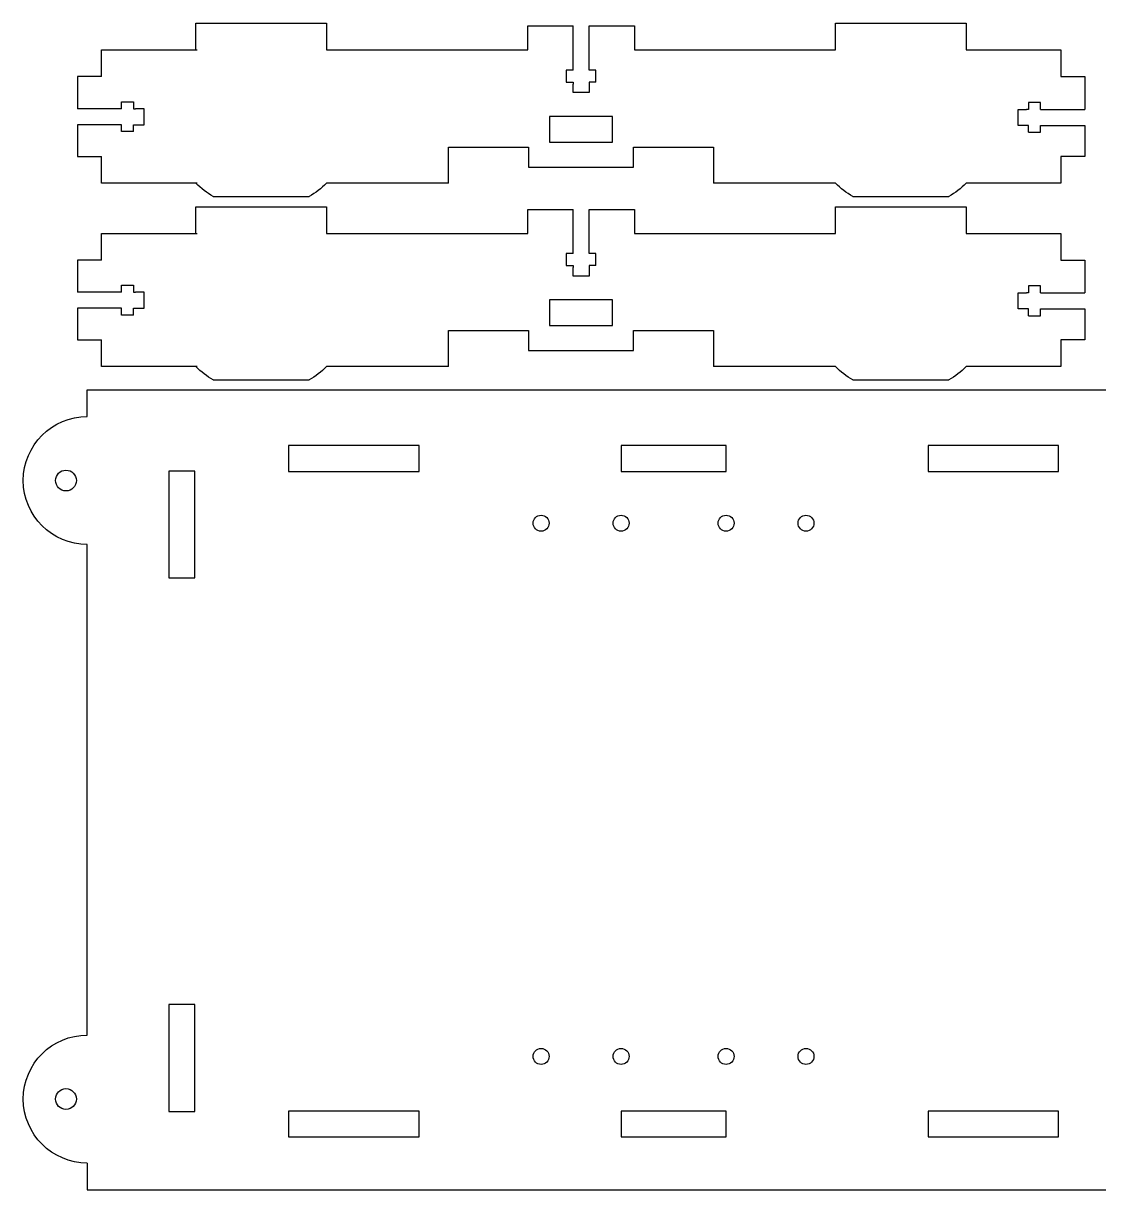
# Model space of a CAD drawing. Extents: x -214 to 193, y -36 to 183.
# Drawn here: x -214.2 to -12.4, y -35.7 to 183 of the extents above; entities that cross this region are included whole.
import ezdxf

# ---------------------------------------------------------------- set-up
doc = ezdxf.new("R2010")
doc.units = 0
doc.layers.add('LAYER_1', color=7, linetype='CONTINUOUS')

msp = doc.modelspace()

# ---------------------------------------------------------------- linework, layer by layer
at = {"layer": 'LAYER_1'}
for centre, major_axis in [((-206.1702, 97.2812), (0, 1.95)), ((-117.0202, 89.2812), (0, 1.5)), ((-102.0203, 89.2812), (0, 1.5)), ((-82.3202, 89.2812), (0, 1.5)), ((-67.3203, 89.2812), (0, 1.5)), ((-117.0202, -10.7189), (0, 1.5)), ((-102.0202, -10.7188), (0, 1.5)), ((-82.3202, -10.7189), (0, 1.5)), ((-67.3202, -10.7188), (0, 1.5)), ((-206.1702, -18.7188), (0, 1.95))]:
    msp.add_ellipse(centre, major_axis=major_axis, ratio=1, dxfattribs=at)
for points, knots in [([(-181.7734, 178.0268), (-181.7734, 178.0268), (-181.7734, 183.0266), (-181.7734, 183.0266), (-181.7734, 183.0266), (-181.7734, 183.0266), (-157.28, 183.0266), (-157.28, 183.0266), (-157.28, 183.0266), (-157.28, 183.0266), (-157.28, 178.0268), (-157.28, 178.0268)], [0, 0, 0, 0, 0.25, 0.25, 0.25, 0.25, 0.5, 0.5, 0.5, 0.5, 1, 1, 1, 1]), ([(-169.6839, 183.0266), (-169.6316, 183.027), (-169.5792, 183.0273), (-169.5267, 183.0273), (-169.5267, 183.0273), (-169.474, 183.0273), (-169.4214, 183.027), (-169.3689, 183.0266)], [0, 0, 0, 0, 0.33333333, 0.33333333, 0.33333333, 0.33333333, 1, 1, 1, 1]), ([(-119.5267, 178.0269), (-119.5267, 178.0269), (-119.5267, 182.5273), (-119.5267, 182.5273), (-119.5267, 182.5273), (-119.5267, 182.5273), (-111.0266, 182.5273), (-111.0266, 182.5273)], [0, 0, 0, 0, 0.33333333, 0.33333333, 0.33333333, 0.33333333, 1, 1, 1, 1]), ([(-108.0267, 182.5273), (-108.0267, 182.5273), (-99.5268, 182.5273), (-99.5268, 182.5273), (-99.5268, 182.5273), (-99.5268, 182.5273), (-99.5268, 178.0268), (-99.5268, 178.0268)], [0, 0, 0, 0, 0.33333333, 0.33333333, 0.33333333, 0.33333333, 1, 1, 1, 1]), ([(-61.7737, 178.0268), (-61.7737, 178.0268), (-61.7738, 183.0266), (-61.7738, 183.0266), (-61.7738, 183.0266), (-61.7738, 183.0266), (-37.2801, 183.0266), (-37.2801, 183.0266), (-37.2801, 183.0266), (-37.2801, 183.0266), (-37.2801, 178.0268), (-37.2801, 178.0268)], [0, 0, 0, 0, 0.25, 0.25, 0.25, 0.25, 0.5, 0.5, 0.5, 0.5, 1, 1, 1, 1]), ([(-49.6838, 183.0266), (-49.6316, 183.027), (-49.5793, 183.0273), (-49.5269, 183.0273), (-49.5269, 183.0273), (-49.4742, 183.0273), (-49.4216, 183.027), (-49.369, 183.0266)], [0, 0, 0, 0, 0.33333333, 0.33333333, 0.33333333, 0.33333333, 1, 1, 1, 1]), ([(-199.5264, 173.0273), (-199.5264, 173.0273), (-199.5264, 178.0268), (-199.5264, 178.0268), (-199.5264, 178.0268), (-199.5264, 178.0268), (-181.5267, 178.0268), (-181.5267, 178.0268)], [0, 0, 0, 0, 0.33333333, 0.33333333, 0.33333333, 0.33333333, 1, 1, 1, 1]), ([(-37.2793, 178.0268), (-37.2793, 178.0268), (-19.5263, 178.0268), (-19.5263, 178.0268), (-19.5263, 178.0268), (-19.5263, 178.0268), (-19.5263, 173.0273), (-19.5263, 173.0273)], [0, 0, 0, 0, 0.33333333, 0.33333333, 0.33333333, 0.33333333, 1, 1, 1, 1]), ([(-199.5264, 173.0273), (-199.5264, 173.0273), (-204.0267, 173.0273), (-204.0267, 173.0273), (-204.0267, 173.0273), (-204.0267, 173.0273), (-204.0267, 167.0135), (-204.0267, 167.0135)], [0, 0, 0, 0, 0.33333333, 0.33333333, 0.33333333, 0.33333333, 1, 1, 1, 1]), ([(-19.5263, 173.0273), (-19.5263, 173.0273), (-15.0263, 173.0273), (-15.0263, 173.0273), (-15.0263, 173.0273), (-15.0263, 173.0273), (-15.0263, 166.8883), (-15.0263, 166.8883)], [0, 0, 0, 0, 0.33333333, 0.33333333, 0.33333333, 0.33333333, 1, 1, 1, 1]), ([(-112.3266, 171.9771), (-112.3266, 171.9771), (-111.0266, 171.9771), (-111.0266, 171.9771), (-111.0266, 171.9771), (-111.0266, 171.9771), (-111.0266, 171.6273), (-111.0266, 171.6273)], [0, 0, 0, 0, 0.33333333, 0.33333333, 0.33333333, 0.33333333, 1, 1, 1, 1]), ([(-106.7267, 171.9771), (-106.7267, 171.9771), (-108.0267, 171.9771), (-108.0267, 171.9771), (-108.0267, 171.9771), (-108.0267, 171.9771), (-108.0267, 171.6273), (-108.0267, 171.6273)], [0, 0, 0, 0, 0.33333333, 0.33333333, 0.33333333, 0.33333333, 1, 1, 1, 1]), ([(-193.4765, 168.3135), (-193.4765, 168.3135), (-193.4765, 167.0135), (-193.4765, 167.0135), (-193.4765, 167.0135), (-193.4765, 167.0135), (-193.1267, 167.0135), (-193.1267, 167.0135)], [0, 0, 0, 0, 0.33333333, 0.33333333, 0.33333333, 0.33333333, 1, 1, 1, 1]), ([(-25.5765, 168.1883), (-25.5765, 168.1883), (-25.5765, 166.8883), (-25.5765, 166.8883), (-25.5765, 166.8883), (-25.5765, 166.8883), (-25.9263, 166.8883), (-25.9263, 166.8883)], [0, 0, 0, 0, 0.33333333, 0.33333333, 0.33333333, 0.33333333, 1, 1, 1, 1]), ([(-115.4267, 165.5774), (-115.4267, 165.5774), (-103.6267, 165.5774), (-103.6267, 165.5774), (-103.6267, 165.5774), (-103.6267, 165.5774), (-103.6267, 160.7274), (-103.6267, 160.7274), (-103.6267, 160.7274), (-103.6267, 160.7274), (-115.4267, 160.7274), (-115.4267, 160.7274), (-115.4267, 160.7274), (-115.4267, 160.7274), (-115.4267, 165.5774), (-115.4267, 165.5774)], [0, 0, 0, 0, 0.2, 0.2, 0.2, 0.2, 0.4, 0.4, 0.4, 0.4, 0.6, 0.6, 0.6, 0.6, 1, 1, 1, 1]), ([(-204.0267, 164.0136), (-204.0267, 164.0136), (-204.0267, 158.0274), (-204.0267, 158.0274), (-204.0267, 158.0274), (-204.0267, 158.0274), (-199.5264, 158.0274), (-199.5264, 158.0274)], [0, 0, 0, 0, 0.33333333, 0.33333333, 0.33333333, 0.33333333, 1, 1, 1, 1]), ([(-193.4765, 162.7136), (-193.4765, 162.7136), (-193.4765, 164.0136), (-193.4765, 164.0136), (-193.4765, 164.0136), (-193.4765, 164.0136), (-193.1267, 164.0136), (-193.1267, 164.0136)], [0, 0, 0, 0, 0.33333333, 0.33333333, 0.33333333, 0.33333333, 1, 1, 1, 1]), ([(-25.5765, 162.5884), (-25.5765, 162.5884), (-25.5765, 163.8884), (-25.5765, 163.8884), (-25.5765, 163.8884), (-25.5765, 163.8884), (-25.9263, 163.8884), (-25.9263, 163.8884)], [0, 0, 0, 0, 0.33333333, 0.33333333, 0.33333333, 0.33333333, 1, 1, 1, 1]), ([(-15.0263, 163.8884), (-15.0263, 163.8884), (-15.0263, 158.0274), (-15.0263, 158.0274), (-15.0263, 158.0274), (-15.0263, 158.0274), (-19.5263, 158.0274), (-19.5263, 158.0274)], [0, 0, 0, 0, 0.33333333, 0.33333333, 0.33333333, 0.33333333, 1, 1, 1, 1]), ([(-181.5267, 153.0274), (-181.5267, 153.0274), (-199.5264, 153.0274), (-199.5264, 153.0274), (-199.5264, 153.0274), (-199.5264, 153.0274), (-199.5264, 158.0274), (-199.5264, 158.0274)], [0, 0, 0, 0, 0.33333333, 0.33333333, 0.33333333, 0.33333333, 1, 1, 1, 1]), ([(-19.5263, 158.0274), (-19.5263, 158.0274), (-19.5263, 153.0274), (-19.5263, 153.0274), (-19.5263, 153.0274), (-19.5263, 153.0274), (-37.2793, 153.0274), (-37.2793, 153.0274)], [0, 0, 0, 0, 0.33333333, 0.33333333, 0.33333333, 0.33333333, 1, 1, 1, 1]), ([(-181.7734, 143.6354), (-181.7734, 143.6354), (-181.7734, 148.6352), (-181.7734, 148.6352), (-181.7734, 148.6352), (-181.7734, 148.6352), (-157.28, 148.6352), (-157.28, 148.6352), (-157.28, 148.6352), (-157.28, 148.6352), (-157.28, 143.6354), (-157.28, 143.6354)], [0, 0, 0, 0, 0.25, 0.25, 0.25, 0.25, 0.5, 0.5, 0.5, 0.5, 1, 1, 1, 1]), ([(-169.6839, 148.6352), (-169.6316, 148.6356), (-169.5792, 148.6359), (-169.5267, 148.6359), (-169.5267, 148.6359), (-169.474, 148.6359), (-169.4214, 148.6356), (-169.3689, 148.6352)], [0, 0, 0, 0, 0.33333333, 0.33333333, 0.33333333, 0.33333333, 1, 1, 1, 1]), ([(-119.5267, 143.6355), (-119.5267, 143.6355), (-119.5267, 148.1359), (-119.5267, 148.1359), (-119.5267, 148.1359), (-119.5267, 148.1359), (-111.0266, 148.1359), (-111.0266, 148.1359)], [0, 0, 0, 0, 0.33333333, 0.33333333, 0.33333333, 0.33333333, 1, 1, 1, 1]), ([(-108.0267, 148.1359), (-108.0267, 148.1359), (-99.5268, 148.1359), (-99.5268, 148.1359), (-99.5268, 148.1359), (-99.5268, 148.1359), (-99.5268, 143.6354), (-99.5268, 143.6354)], [0, 0, 0, 0, 0.33333333, 0.33333333, 0.33333333, 0.33333333, 1, 1, 1, 1]), ([(-61.7737, 143.6354), (-61.7737, 143.6354), (-61.7738, 148.6352), (-61.7738, 148.6352), (-61.7738, 148.6352), (-61.7738, 148.6352), (-37.2801, 148.6352), (-37.2801, 148.6352), (-37.2801, 148.6352), (-37.2801, 148.6352), (-37.2801, 143.6354), (-37.2801, 143.6354)], [0, 0, 0, 0, 0.25, 0.25, 0.25, 0.25, 0.5, 0.5, 0.5, 0.5, 1, 1, 1, 1]), ([(-49.6838, 148.6352), (-49.6316, 148.6356), (-49.5793, 148.6359), (-49.5269, 148.6359), (-49.5269, 148.6359), (-49.4742, 148.6359), (-49.4216, 148.6356), (-49.369, 148.6352)], [0, 0, 0, 0, 0.33333333, 0.33333333, 0.33333333, 0.33333333, 1, 1, 1, 1]), ([(-199.5264, 138.6359), (-199.5264, 138.6359), (-199.5264, 143.6354), (-199.5264, 143.6354), (-199.5264, 143.6354), (-199.5264, 143.6354), (-181.5267, 143.6354), (-181.5267, 143.6354)], [0, 0, 0, 0, 0.33333333, 0.33333333, 0.33333333, 0.33333333, 1, 1, 1, 1]), ([(-37.2793, 143.6354), (-37.2793, 143.6354), (-19.5263, 143.6354), (-19.5263, 143.6354), (-19.5263, 143.6354), (-19.5263, 143.6354), (-19.5263, 138.6359), (-19.5263, 138.6359)], [0, 0, 0, 0, 0.33333333, 0.33333333, 0.33333333, 0.33333333, 1, 1, 1, 1]), ([(-199.5264, 138.6359), (-199.5264, 138.6359), (-204.0267, 138.6359), (-204.0267, 138.6359), (-204.0267, 138.6359), (-204.0267, 138.6359), (-204.0267, 132.6221), (-204.0267, 132.6221)], [0, 0, 0, 0, 0.33333333, 0.33333333, 0.33333333, 0.33333333, 1, 1, 1, 1]), ([(-19.5263, 138.6359), (-19.5263, 138.6359), (-15.0263, 138.6359), (-15.0263, 138.6359), (-15.0263, 138.6359), (-15.0263, 138.6359), (-15.0263, 132.4969), (-15.0263, 132.4969)], [0, 0, 0, 0, 0.33333333, 0.33333333, 0.33333333, 0.33333333, 1, 1, 1, 1]), ([(-112.3266, 137.5857), (-112.3266, 137.5857), (-111.0266, 137.5857), (-111.0266, 137.5857), (-111.0266, 137.5857), (-111.0266, 137.5857), (-111.0266, 137.2359), (-111.0266, 137.2359)], [0, 0, 0, 0, 0.33333333, 0.33333333, 0.33333333, 0.33333333, 1, 1, 1, 1]), ([(-106.7267, 137.5857), (-106.7267, 137.5857), (-108.0267, 137.5857), (-108.0267, 137.5857), (-108.0267, 137.5857), (-108.0267, 137.5857), (-108.0267, 137.2359), (-108.0267, 137.2359)], [0, 0, 0, 0, 0.33333333, 0.33333333, 0.33333333, 0.33333333, 1, 1, 1, 1]), ([(-193.4765, 133.9221), (-193.4765, 133.9221), (-193.4765, 132.6221), (-193.4765, 132.6221), (-193.4765, 132.6221), (-193.4765, 132.6221), (-193.1267, 132.6221), (-193.1267, 132.6221)], [0, 0, 0, 0, 0.33333333, 0.33333333, 0.33333333, 0.33333333, 1, 1, 1, 1]), ([(-25.5765, 133.7969), (-25.5765, 133.7969), (-25.5765, 132.4969), (-25.5765, 132.4969), (-25.5765, 132.4969), (-25.5765, 132.4969), (-25.9263, 132.4969), (-25.9263, 132.4969)], [0, 0, 0, 0, 0.33333333, 0.33333333, 0.33333333, 0.33333333, 1, 1, 1, 1]), ([(-204.0267, 129.6222), (-204.0267, 129.6222), (-204.0267, 123.636), (-204.0267, 123.636), (-204.0267, 123.636), (-204.0267, 123.636), (-199.5264, 123.636), (-199.5264, 123.636)], [0, 0, 0, 0, 0.33333333, 0.33333333, 0.33333333, 0.33333333, 1, 1, 1, 1]), ([(-193.4765, 128.3222), (-193.4765, 128.3222), (-193.4765, 129.6222), (-193.4765, 129.6222), (-193.4765, 129.6222), (-193.4765, 129.6222), (-193.1267, 129.6222), (-193.1267, 129.6222)], [0, 0, 0, 0, 0.33333333, 0.33333333, 0.33333333, 0.33333333, 1, 1, 1, 1]), ([(-115.4267, 131.186), (-115.4267, 131.186), (-103.6267, 131.186), (-103.6267, 131.186), (-103.6267, 131.186), (-103.6267, 131.186), (-103.6267, 126.336), (-103.6267, 126.336), (-103.6267, 126.336), (-103.6267, 126.336), (-115.4267, 126.336), (-115.4267, 126.336), (-115.4267, 126.336), (-115.4267, 126.336), (-115.4267, 131.186), (-115.4267, 131.186)], [0, 0, 0, 0, 0.2, 0.2, 0.2, 0.2, 0.4, 0.4, 0.4, 0.4, 0.6, 0.6, 0.6, 0.6, 1, 1, 1, 1]), ([(-25.5765, 128.197), (-25.5765, 128.197), (-25.5765, 129.497), (-25.5765, 129.497), (-25.5765, 129.497), (-25.5765, 129.497), (-25.9263, 129.497), (-25.9263, 129.497)], [0, 0, 0, 0, 0.33333333, 0.33333333, 0.33333333, 0.33333333, 1, 1, 1, 1]), ([(-15.0263, 129.497), (-15.0263, 129.497), (-15.0263, 123.636), (-15.0263, 123.636), (-15.0263, 123.636), (-15.0263, 123.636), (-19.5263, 123.636), (-19.5263, 123.636)], [0, 0, 0, 0, 0.33333333, 0.33333333, 0.33333333, 0.33333333, 1, 1, 1, 1]), ([(-181.5267, 118.636), (-181.5267, 118.636), (-199.5264, 118.636), (-199.5264, 118.636), (-199.5264, 118.636), (-199.5264, 118.636), (-199.5264, 123.636), (-199.5264, 123.636)], [0, 0, 0, 0, 0.33333333, 0.33333333, 0.33333333, 0.33333333, 1, 1, 1, 1]), ([(-19.5263, 123.636), (-19.5263, 123.636), (-19.5263, 118.636), (-19.5263, 118.636), (-19.5263, 118.636), (-19.5263, 118.636), (-37.2793, 118.636), (-37.2793, 118.636)], [0, 0, 0, 0, 0.33333333, 0.33333333, 0.33333333, 0.33333333, 1, 1, 1, 1]), ([(-202.1702, 109.2812), (-202.1702, 109.2812), (-202.1702, 114.2812), (-202.1702, 114.2812), (-202.1702, 114.2812), (-202.1702, 114.2812), (-125.0202, 114.2813), (-125.0202, 114.2813)], [0, 0, 0, 0, 0.33333333, 0.33333333, 0.33333333, 0.33333333, 1, 1, 1, 1]), ([(-59.3202, 114.2813), (-59.3202, 114.2813), (17.8298, 114.2813), (17.8298, 114.2813), (17.8298, 114.2813), (17.8298, 114.2813), (17.8298, 109.2811), (17.8298, 109.2811)], [0, 0, 0, 0, 0.33333333, 0.33333333, 0.33333333, 0.33333333, 1, 1, 1, 1]), ([(-202.1702, 85.2812), (-208.7966, 85.2812), (-214.1702, 90.6548), (-214.1702, 97.2812), (-214.1702, 97.2812), (-214.1702, 103.9076), (-208.7966, 109.2812), (-202.1702, 109.2812)], [0, 0, 0, 0, 0.33333333, 0.33333333, 0.33333333, 0.33333333, 1, 1, 1, 1]), ([(-164.4169, 103.8427), (-164.4169, 103.8427), (-139.9235, 103.8427), (-139.9235, 103.8427), (-139.9235, 103.8427), (-139.9235, 103.8427), (-139.9235, 98.9927), (-139.9235, 98.9927), (-139.9235, 98.9927), (-139.9235, 98.9927), (-164.4169, 98.9927), (-164.4169, 98.9927), (-164.4169, 98.9927), (-164.4169, 98.9927), (-164.4169, 103.8427), (-164.4169, 103.8427)], [0, 0, 0, 0, 0.2, 0.2, 0.2, 0.2, 0.4, 0.4, 0.4, 0.4, 0.6, 0.6, 0.6, 0.6, 1, 1, 1, 1]), ([(-102.0202, 103.8427), (-102.0202, 103.8427), (-82.3202, 103.8427), (-82.3202, 103.8427), (-82.3202, 103.8427), (-82.3202, 103.8427), (-82.3202, 98.9927), (-82.3202, 98.9927), (-82.3202, 98.9927), (-82.3202, 98.9927), (-102.0202, 98.9927), (-102.0202, 98.9927), (-102.0202, 98.9927), (-102.0202, 98.9927), (-102.0202, 103.8427), (-102.0202, 103.8427)], [0, 0, 0, 0, 0.2, 0.2, 0.2, 0.2, 0.4, 0.4, 0.4, 0.4, 0.6, 0.6, 0.6, 0.6, 1, 1, 1, 1]), ([(-44.4172, 103.8427), (-44.4172, 103.8427), (-19.9235, 103.8427), (-19.9235, 103.8427), (-19.9235, 103.8427), (-19.9235, 103.8427), (-19.9235, 98.9927), (-19.9235, 98.9927), (-19.9235, 98.9927), (-19.9235, 98.9927), (-44.4172, 98.9927), (-44.4172, 98.9927), (-44.4172, 98.9927), (-44.4172, 98.9927), (-44.4172, 103.8427), (-44.4172, 103.8427)], [0, 0, 0, 0, 0.2, 0.2, 0.2, 0.2, 0.4, 0.4, 0.4, 0.4, 0.6, 0.6, 0.6, 0.6, 1, 1, 1, 1]), ([(-186.8451, 99.0427), (-186.8451, 99.0427), (-181.9951, 99.0427), (-181.9951, 99.0427), (-181.9951, 99.0427), (-181.9951, 99.0427), (-181.9951, 79.0047), (-181.9951, 79.0047), (-181.9951, 79.0047), (-181.9951, 79.0047), (-186.8451, 79.0047), (-186.8451, 79.0047), (-186.8451, 79.0047), (-186.8451, 79.0047), (-186.8451, 99.0427), (-186.8451, 99.0427)], [0, 0, 0, 0, 0.2, 0.2, 0.2, 0.2, 0.4, 0.4, 0.4, 0.4, 0.6, 0.6, 0.6, 0.6, 1, 1, 1, 1]), ([(-186.8451, -0.9953), (-186.8451, -0.9953), (-181.9951, -0.9953), (-181.9951, -0.9953), (-181.9951, -0.9953), (-181.9951, -0.9953), (-181.9951, -21.0333), (-181.9951, -21.0333), (-181.9951, -21.0333), (-181.9951, -21.0333), (-186.8451, -21.0333), (-186.8451, -21.0333), (-186.8451, -21.0333), (-186.8451, -21.0333), (-186.8451, -0.9953), (-186.8451, -0.9953)], [0, 0, 0, 0, 0.2, 0.2, 0.2, 0.2, 0.4, 0.4, 0.4, 0.4, 0.6, 0.6, 0.6, 0.6, 1, 1, 1, 1]), ([(-202.1702, -30.7188), (-208.7965, -30.7188), (-214.1702, -25.3451), (-214.1702, -18.7188), (-214.1702, -18.7188), (-214.1702, -12.0925), (-208.7965, -6.7188), (-202.1702, -6.7188)], [0, 0, 0, 0, 0.33333333, 0.33333333, 0.33333333, 0.33333333, 1, 1, 1, 1]), ([(-164.4169, -20.9833), (-164.4169, -20.9833), (-139.9235, -20.9833), (-139.9235, -20.9833), (-139.9235, -20.9833), (-139.9235, -20.9833), (-139.9235, -25.8333), (-139.9235, -25.8333), (-139.9235, -25.8333), (-139.9235, -25.8333), (-164.4169, -25.8333), (-164.4169, -25.8333), (-164.4169, -25.8333), (-164.4169, -25.8333), (-164.4169, -20.9833), (-164.4169, -20.9833)], [0, 0, 0, 0, 0.2, 0.2, 0.2, 0.2, 0.4, 0.4, 0.4, 0.4, 0.6, 0.6, 0.6, 0.6, 1, 1, 1, 1]), ([(-102.0203, -20.9833), (-102.0203, -20.9833), (-82.3202, -20.9833), (-82.3202, -20.9833), (-82.3202, -20.9833), (-82.3202, -20.9833), (-82.3202, -25.8333), (-82.3202, -25.8333), (-82.3202, -25.8333), (-82.3202, -25.8333), (-102.0203, -25.8333), (-102.0203, -25.8333), (-102.0203, -25.8333), (-102.0203, -25.8333), (-102.0203, -20.9833), (-102.0203, -20.9833)], [0, 0, 0, 0, 0.2, 0.2, 0.2, 0.2, 0.4, 0.4, 0.4, 0.4, 0.6, 0.6, 0.6, 0.6, 1, 1, 1, 1]), ([(-44.4172, -20.9833), (-44.4172, -20.9833), (-19.9235, -20.9833), (-19.9235, -20.9833), (-19.9235, -20.9833), (-19.9235, -20.9833), (-19.9235, -25.8333), (-19.9235, -25.8333), (-19.9235, -25.8333), (-19.9235, -25.8333), (-44.4172, -25.8333), (-44.4172, -25.8333), (-44.4172, -25.8333), (-44.4172, -25.8333), (-44.4172, -20.9833), (-44.4172, -20.9833)], [0, 0, 0, 0, 0.2, 0.2, 0.2, 0.2, 0.4, 0.4, 0.4, 0.4, 0.6, 0.6, 0.6, 0.6, 1, 1, 1, 1]), ([(-202.1702, -30.7188), (-202.1702, -30.7188), (-202.1702, -35.7188), (-202.1702, -35.7188), (-202.1702, -35.7188), (-202.1702, -35.7188), (-125.0202, -35.7188), (-125.0202, -35.7188)], [0, 0, 0, 0, 0.33333333, 0.33333333, 0.33333333, 0.33333333, 1, 1, 1, 1]), ([(-59.3202, -35.7188), (-59.3202, -35.7188), (17.8298, -35.7188), (17.8298, -35.7188), (17.8298, -35.7188), (17.8298, -35.7188), (17.8298, -30.7188), (17.8298, -30.7188)], [0, 0, 0, 0, 0.33333333, 0.33333333, 0.33333333, 0.33333333, 1, 1, 1, 1])]:
    msp.add_open_spline(points, degree=3, knots=knots, dxfattribs=at)
for points in [[(-111.0266, 177.7273), (-111.0266, 177.7273), (-111.0266, 182.5273), (-111.0266, 182.5273)], [(-108.0267, 177.7273), (-108.0267, 177.7273), (-108.0267, 182.5273), (-108.0267, 182.5273)], [(-157.28, 178.0268), (-157.28, 178.0268), (-119.5267, 178.0268), (-119.5267, 178.0268)], [(-111.0266, 174.2273), (-111.0266, 174.2273), (-111.0266, 177.7273), (-111.0266, 177.7273)], [(-108.0267, 174.2273), (-108.0267, 174.2273), (-108.0267, 177.7273), (-108.0267, 177.7273)], [(-99.5268, 178.0268), (-99.5268, 178.0268), (-61.7737, 178.0268), (-61.7737, 178.0268)], [(-111.0266, 174.2273), (-111.0266, 174.2273), (-112.3266, 174.2273), (-112.3266, 174.2273)], [(-112.3266, 174.2273), (-112.3266, 174.2273), (-112.3266, 171.9771), (-112.3266, 171.9771)], [(-106.7267, 174.2273), (-106.7267, 174.2273), (-108.0267, 174.2273), (-108.0267, 174.2273)], [(-106.7267, 171.9771), (-106.7267, 171.9771), (-106.7267, 174.2273), (-106.7267, 174.2273)], [(-111.0266, 170.0273), (-111.0266, 170.0273), (-111.0266, 171.6273), (-111.0266, 171.6273)], [(-108.0267, 171.6273), (-108.0267, 171.6273), (-108.0267, 170.0273), (-108.0267, 170.0273)], [(-108.0267, 170.0273), (-108.0267, 170.0273), (-111.0266, 170.0273), (-111.0266, 170.0273)], [(-199.2267, 167.0135), (-199.2267, 167.0135), (-204.0267, 167.0135), (-204.0267, 167.0135)], [(-195.7267, 167.0135), (-195.7267, 167.0135), (-199.2267, 167.0135), (-199.2267, 167.0135)], [(-195.7267, 167.0135), (-195.7267, 167.0135), (-195.7267, 168.3135), (-195.7267, 168.3135)], [(-195.7267, 168.3135), (-195.7267, 168.3135), (-193.4765, 168.3135), (-193.4765, 168.3135)], [(-191.5267, 167.0135), (-191.5267, 167.0135), (-193.1267, 167.0135), (-193.1267, 167.0135)], [(-191.5267, 164.0136), (-191.5267, 164.0136), (-191.5267, 167.0135), (-191.5267, 167.0135)], [(-27.5263, 163.8884), (-27.5263, 163.8884), (-27.5263, 166.8883), (-27.5263, 166.8883)], [(-27.5263, 166.8883), (-27.5263, 166.8883), (-25.9263, 166.8883), (-25.9263, 166.8883)], [(-23.3263, 168.1883), (-23.3263, 168.1883), (-25.5765, 168.1883), (-25.5765, 168.1883)], [(-23.3263, 166.8883), (-23.3263, 166.8883), (-23.3263, 168.1883), (-23.3263, 168.1883)], [(-23.3263, 166.8883), (-23.3263, 166.8883), (-19.8263, 166.8883), (-19.8263, 166.8883)], [(-19.8263, 166.8883), (-19.8263, 166.8883), (-15.0263, 166.8883), (-15.0263, 166.8883)], [(-199.2267, 164.0136), (-199.2267, 164.0136), (-204.0267, 164.0136), (-204.0267, 164.0136)], [(-195.7267, 164.0136), (-195.7267, 164.0136), (-199.2267, 164.0136), (-199.2267, 164.0136)], [(-195.7267, 162.7136), (-195.7267, 162.7136), (-195.7267, 164.0136), (-195.7267, 164.0136)], [(-193.4765, 162.7136), (-193.4765, 162.7136), (-195.7267, 162.7136), (-195.7267, 162.7136)], [(-193.1267, 164.0136), (-193.1267, 164.0136), (-191.5267, 164.0136), (-191.5267, 164.0136)], [(-25.9263, 163.8884), (-25.9263, 163.8884), (-27.5263, 163.8884), (-27.5263, 163.8884)], [(-25.5765, 162.5884), (-25.5765, 162.5884), (-23.3263, 162.5884), (-23.3263, 162.5884)], [(-23.3263, 162.5884), (-23.3263, 162.5884), (-23.3263, 163.8884), (-23.3263, 163.8884)], [(-23.3263, 163.8884), (-23.3263, 163.8884), (-19.8263, 163.8884), (-19.8263, 163.8884)], [(-19.8263, 163.8884), (-19.8263, 163.8884), (-15.0263, 163.8884), (-15.0263, 163.8884)], [(-134.3767, 153.0274), (-134.3767, 153.0274), (-134.3767, 159.7777), (-134.3767, 159.7777)], [(-134.3767, 159.7777), (-134.3767, 159.7777), (-119.3768, 159.7777), (-119.3768, 159.7777)], [(-119.3767, 159.7777), (-119.3767, 159.7777), (-119.3767, 156.0277), (-119.3767, 156.0277)], [(-99.6767, 156.0277), (-99.6767, 156.0277), (-99.6767, 159.7777), (-99.6767, 159.7777)], [(-99.6767, 159.7777), (-99.6767, 159.7777), (-84.6768, 159.7777), (-84.6768, 159.7777)], [(-84.6767, 159.7777), (-84.6767, 159.7777), (-84.6767, 153.0274), (-84.6767, 153.0274)], [(-119.3768, 156.0277), (-119.3768, 156.0277), (-99.6767, 156.0277), (-99.6767, 156.0277)], [(-178.5447, 150.5277), (-179.7174, 151.2343), (-180.8005, 152.0746), (-181.7729, 153.0274)], [(-157.2803, 153.0274), (-158.2527, 152.0746), (-159.3358, 151.2342), (-160.5085, 150.5276)], [(-134.3767, 153.0274), (-147.5871, 153.0274), (-157.2803, 153.0274), (-157.2803, 153.0274)], [(-61.7731, 153.0274), (-61.7731, 153.0274), (-71.4663, 153.0274), (-84.6767, 153.0274)], [(-58.545, 150.5277), (-59.7176, 151.2343), (-60.8007, 152.0746), (-61.7731, 153.0274)], [(-37.281, 153.0274), (-38.2534, 152.0746), (-39.3366, 151.2343), (-40.5092, 150.5277)], [(-178.5448, 150.5277), (-178.5448, 150.5277), (-160.5085, 150.5277), (-160.5085, 150.5277)], [(-58.5451, 150.5277), (-58.5451, 150.5277), (-40.5092, 150.5277), (-40.5092, 150.5277)], [(-111.0266, 143.3359), (-111.0266, 143.3359), (-111.0266, 148.1359), (-111.0266, 148.1359)], [(-108.0267, 143.3359), (-108.0267, 143.3359), (-108.0267, 148.1359), (-108.0267, 148.1359)], [(-157.28, 143.6354), (-157.28, 143.6354), (-119.5267, 143.6354), (-119.5267, 143.6354)], [(-111.0266, 139.8359), (-111.0266, 139.8359), (-111.0266, 143.3359), (-111.0266, 143.3359)], [(-108.0267, 139.8359), (-108.0267, 139.8359), (-108.0267, 143.3359), (-108.0267, 143.3359)], [(-99.5268, 143.6354), (-99.5268, 143.6354), (-61.7737, 143.6354), (-61.7737, 143.6354)], [(-111.0266, 139.8359), (-111.0266, 139.8359), (-112.3266, 139.8359), (-112.3266, 139.8359)], [(-112.3266, 139.8359), (-112.3266, 139.8359), (-112.3266, 137.5857), (-112.3266, 137.5857)], [(-106.7267, 139.8359), (-106.7267, 139.8359), (-108.0267, 139.8359), (-108.0267, 139.8359)], [(-106.7267, 137.5857), (-106.7267, 137.5857), (-106.7267, 139.8359), (-106.7267, 139.8359)], [(-111.0266, 135.6359), (-111.0266, 135.6359), (-111.0266, 137.2359), (-111.0266, 137.2359)], [(-108.0267, 135.6359), (-108.0267, 135.6359), (-111.0266, 135.6359), (-111.0266, 135.6359)], [(-108.0267, 137.2359), (-108.0267, 137.2359), (-108.0267, 135.6359), (-108.0267, 135.6359)], [(-195.7267, 132.6221), (-195.7267, 132.6221), (-195.7267, 133.9221), (-195.7267, 133.9221)], [(-195.7267, 133.9221), (-195.7267, 133.9221), (-193.4765, 133.9221), (-193.4765, 133.9221)], [(-23.3263, 133.7969), (-23.3263, 133.7969), (-25.5765, 133.7969), (-25.5765, 133.7969)], [(-23.3263, 132.4969), (-23.3263, 132.4969), (-23.3263, 133.7969), (-23.3263, 133.7969)], [(-199.2267, 132.6221), (-199.2267, 132.6221), (-204.0267, 132.6221), (-204.0267, 132.6221)], [(-195.7267, 132.6221), (-195.7267, 132.6221), (-199.2267, 132.6221), (-199.2267, 132.6221)], [(-191.5267, 132.6221), (-191.5267, 132.6221), (-193.1267, 132.6221), (-193.1267, 132.6221)], [(-191.5267, 129.6222), (-191.5267, 129.6222), (-191.5267, 132.6221), (-191.5267, 132.6221)], [(-27.5263, 129.497), (-27.5263, 129.497), (-27.5263, 132.4969), (-27.5263, 132.4969)], [(-27.5263, 132.4969), (-27.5263, 132.4969), (-25.9263, 132.4969), (-25.9263, 132.4969)], [(-23.3263, 132.4969), (-23.3263, 132.4969), (-19.8263, 132.4969), (-19.8263, 132.4969)], [(-19.8263, 132.4969), (-19.8263, 132.4969), (-15.0263, 132.4969), (-15.0263, 132.4969)], [(-199.2267, 129.6222), (-199.2267, 129.6222), (-204.0267, 129.6222), (-204.0267, 129.6222)], [(-195.7267, 129.6222), (-195.7267, 129.6222), (-199.2267, 129.6222), (-199.2267, 129.6222)], [(-195.7267, 128.3222), (-195.7267, 128.3222), (-195.7267, 129.6222), (-195.7267, 129.6222)], [(-193.1267, 129.6222), (-193.1267, 129.6222), (-191.5267, 129.6222), (-191.5267, 129.6222)], [(-25.9263, 129.497), (-25.9263, 129.497), (-27.5263, 129.497), (-27.5263, 129.497)], [(-23.3263, 128.197), (-23.3263, 128.197), (-23.3263, 129.497), (-23.3263, 129.497)], [(-23.3263, 129.497), (-23.3263, 129.497), (-19.8263, 129.497), (-19.8263, 129.497)], [(-19.8263, 129.497), (-19.8263, 129.497), (-15.0263, 129.497), (-15.0263, 129.497)], [(-193.4765, 128.3222), (-193.4765, 128.3222), (-195.7267, 128.3222), (-195.7267, 128.3222)], [(-25.5765, 128.197), (-25.5765, 128.197), (-23.3263, 128.197), (-23.3263, 128.197)], [(-134.3767, 118.636), (-134.3767, 118.636), (-134.3767, 125.3863), (-134.3767, 125.3863)], [(-134.3767, 125.3863), (-134.3767, 125.3863), (-119.3768, 125.3863), (-119.3768, 125.3863)], [(-119.3767, 125.3863), (-119.3767, 125.3863), (-119.3767, 121.6363), (-119.3767, 121.6363)], [(-99.6767, 121.6363), (-99.6767, 121.6363), (-99.6767, 125.3863), (-99.6767, 125.3863)], [(-99.6767, 125.3863), (-99.6767, 125.3863), (-84.6768, 125.3863), (-84.6768, 125.3863)], [(-84.6767, 125.3863), (-84.6767, 125.3863), (-84.6767, 118.636), (-84.6767, 118.636)], [(-119.3768, 121.6363), (-119.3768, 121.6363), (-99.6767, 121.6363), (-99.6767, 121.6363)], [(-178.5447, 116.1363), (-179.7174, 116.8429), (-180.8005, 117.6832), (-181.7729, 118.636)], [(-157.2803, 118.636), (-158.2527, 117.6832), (-159.3358, 116.8428), (-160.5085, 116.1362)], [(-134.3767, 118.636), (-147.5871, 118.636), (-157.2803, 118.636), (-157.2803, 118.636)], [(-61.7731, 118.636), (-61.7731, 118.636), (-71.4663, 118.636), (-84.6767, 118.636)], [(-58.545, 116.1363), (-59.7176, 116.8429), (-60.8007, 117.6832), (-61.7731, 118.636)], [(-37.281, 118.636), (-38.2534, 117.6832), (-39.3366, 116.8429), (-40.5092, 116.1363)], [(-178.5448, 116.1363), (-178.5448, 116.1363), (-160.5085, 116.1363), (-160.5085, 116.1363)], [(-58.5451, 116.1363), (-58.5451, 116.1363), (-40.5092, 116.1363), (-40.5092, 116.1363)], [(-125.0202, 114.2812), (-125.0202, 114.2812), (-59.3202, 114.2813), (-59.3202, 114.2813)], [(-202.1702, -6.7188), (-202.1702, -6.7188), (-202.1702, 85.2812), (-202.1702, 85.2812)], [(-125.0202, -35.7188), (-125.0202, -35.7188), (-59.3202, -35.7188), (-59.3202, -35.7188)]]:
    msp.add_open_spline(points, degree=3, dxfattribs=at)

doc.saveas('drawing.dxf')
